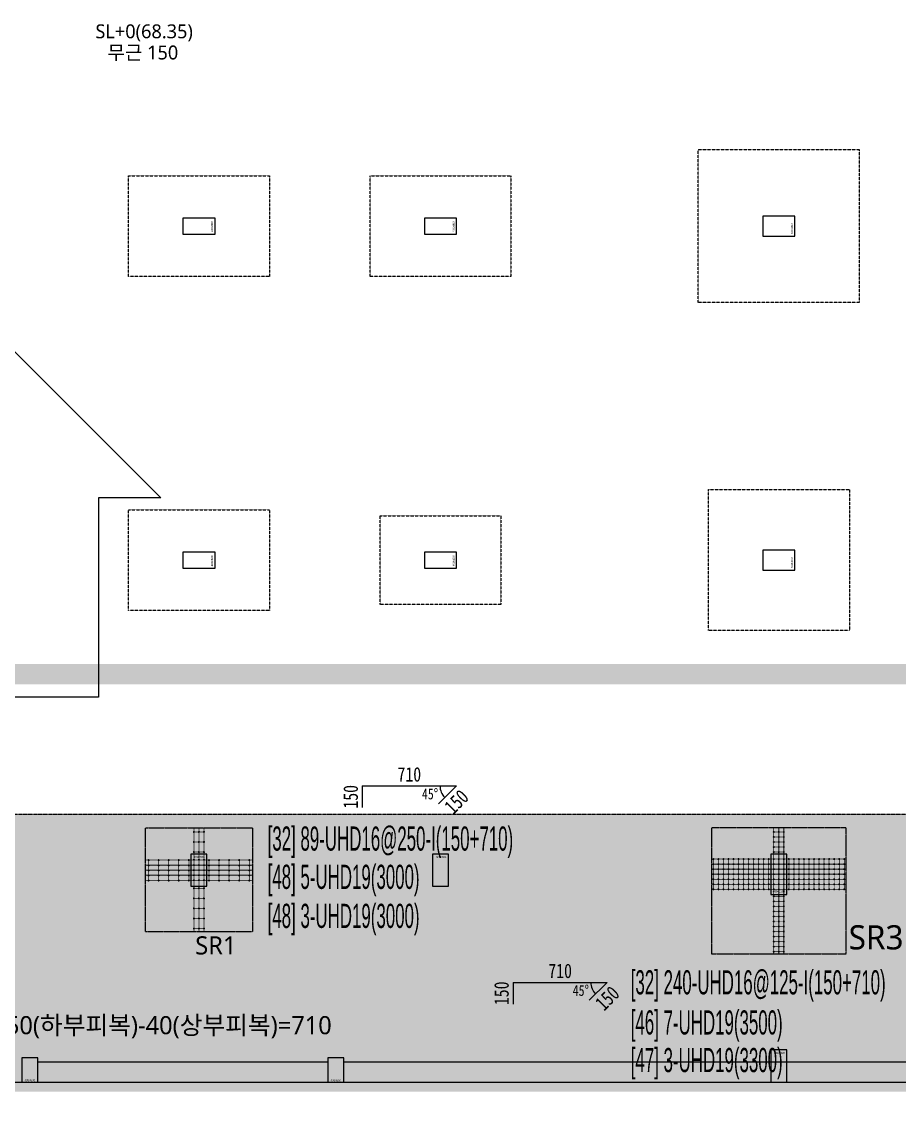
# Model space of a CAD drawing. Header units: millimetres. Extents: x 91591 to 1353697, y 75729 to 160586.
# Drawn here: x 994079 to 1015871, y 89901 to 116891 of the extents above; entities that cross this region are included whole.
import ezdxf
from ezdxf.enums import TextEntityAlignment as Align

# ---------------------------------------------------------------- set-up
doc = ezdxf.new("R2010")
doc.units = ezdxf.units.MM
for name, pattern in [('H', [1.3, 0.8, -0.5]), ('HID', [2.5, 1.5, -1]), ('HIDDEN', [0.375, 0.25, -0.125])]:
    doc.linetypes.add(name, pattern=pattern)
doc.layers.add('+S_LEVEL_TEXT(NO PLOT)', color=7, linetype='Continuous', plot=False)
doc.layers.add('DEFPOINT', color=142, linetype='Continuous', plot=False)
for name, color, linetype in [('-S_CE', 61, 'Continuous'), ('-S_F', 7, 'Continuous'), ('8', 8, 'Continuous'), ('NX_BarShape', 7, 'Continuous'), ('NX_BARTXT', 7, 'Continuous'), ('NX_D16', 3, 'Continuous'), ('S-FND-TEXT', 7, 'Continuous'), ('S-FND_OUTLINE_지하주차장 기초', 4, 'HID'), ('S-HAT', 252, 'Continuous'), ('S-HAT_SLAB LEVEL', 7, 'Continuous'), ('S_FND-전단보강-기초 스터럽 표현', 6, 'Continuous'), ('S_FND-전단보강-기초주근 표현', 1, 'Continuous'), ('XR-지하주차장$0$A-CON', 2, 'Continuous'), ('XR-지하주차장$0$AA-COL', 2, 'Continuous'), ('기초', 7, 'Continuous')]:
    doc.layers.add(name, color=color, linetype=linetype)
doc.styles.add('BarSetTxt', font='Arial.ttf', dxfattribs={"width": 0.4, "height": 353.85})
doc.styles.add('XR-지하주차장$0$Standard', font='arial.ttf')
doc.styles.add('맑은 고딕', font='malgun.ttf')
doc.styles.add('맑은고딕', font='malgun.ttf')

# ---------------------------------------------------------------- blocks, each defined once
blk = doc.blocks.new('zw$D357')
at = {"layer": 'S-HAT'}
h = blk.add_hatch(dxfattribs=at)
h.set_pattern_fill('GRASS', color=256, scale=20)
h.set_pattern_definition([(90, (-331308.68, 2741039.9), (-359.21, 359.21), [95.25, -623.17]), (45, (-331308.7, 2741039.9), (-359.210245, 359.210245), [95.25, -412.75]), (135, (-331308.7, 2741039.9), (-359.210245, -359.210245), [95.25, -412.75])])
h.paths.add_polyline_path([(-65008, -55192), (-61014, -48545), (-9370, -48545), (-5377, -55192)])
at = {"layer": '-S_F', "linetype": 'HIDDEN', "lineweight": -3}
for points in [[(-27810, -32027), (-23810, -32027), (-23810, -35827), (-27810, -35827)], [(-41960, -32677), (-38460, -32677), (-38460, -35177), (-41960, -35177)], [(-35960, -32677), (-32460, -32677), (-32460, -35177), (-35960, -35177)], [(-27557, -40474), (-24057, -40474), (-24057, -43974), (-27557, -43974)], [(-41960, -40978), (-38460, -40978), (-38460, -43478), (-41960, -43478)], [(-35710, -41127), (-32710, -41127), (-32710, -43327), (-35710, -43327)]]:
    blk.add_lwpolyline(points, close=True, dxfattribs=at)
at = {"layer": 'S-FND_OUTLINE_지하주차장 기초'}
blk.add_lwpolyline([(-9370, -48545), (-61014, -48545), (-65008, -55192), (-5377, -55192)], close=True, dxfattribs=at)
at = {"layer": 'S-HAT_SLAB LEVEL', "lineweight": -2}
blk.add_lwpolyline([(-42704, -45631), (-50639, -45631), (-47708, -40754), (-48912, -40031), (-50469, -40031), (-50469, -37561), (-48369, -37561), (-48369, -35295), (-47455, -34381), (-41155, -40681), (-42704, -40681), (-42704, -42626), (-42704, -45631)], dxfattribs=at)
at = {"layer": 'XR-지하주차장$0$A-CON'}
for p, q in [((-37010, -54692), (-44210, -54692)), ((-2750, -54692), (-36610, -54692)), ((-70457, -55192), (0, -55192))]:
    blk.add_line(p, q, dxfattribs=at)
at = {"layer": 'XR-지하주차장$0$AA-COL'}
for points in [[(-39810, -34127), (-39810, -33727), (-40610, -33727), (-40610, -34127)], [(-33810, -34127), (-33810, -33727), (-34610, -33727), (-34610, -34127)], [(-25410, -34177), (-25410, -33677), (-26210, -33677), (-26210, -34177)], [(-39810, -42427), (-39810, -42027), (-40610, -42027), (-40610, -42427)], [(-33810, -42427), (-33810, -42027), (-34610, -42027), (-34610, -42427)], [(-25410, -42477), (-25410, -41977), (-26210, -41977), (-26210, -42477)], [(-40010, -49527), (-40410, -49527), (-40410, -50327), (-40010, -50327)], [(-34010, -49527), (-34410, -49527), (-34410, -50327), (-34010, -50327)], [(-26010, -50527), (-25610, -50527), (-25610, -49527), (-26010, -49527)], [(-25610, -54392), (-26010, -54392), (-26010, -55192), (-25610, -55192)], [(-44610, -55192), (-44210, -55192), (-44210, -54592), (-44610, -54592)], [(-37010, -55192), (-36610, -55192), (-36610, -54592), (-37010, -54592)]]:
    blk.add_lwpolyline(points, close=True, dxfattribs=at)
at = {"layer": '기초', "color": 6, "linetype": 'HID', "ltscale": 3, "const_width": 500}
blk.add_lwpolyline([(-56498, -55179), (-56498, -13109), (-51183, -13099), (-51183, -15035), (-51183, -15035), (-51183, -15047), (-37285, -15025), (-37298, -6685), (-14910, -6684), (-14910, -24464), (-14910, -24464), (-14910, -24477), (-13109, -24477), (-13109, -55179)], close=True, dxfattribs=at)
at = {"layer": '+S_LEVEL_TEXT(NO PLOT)', "color": 252, "style": '맑은 고딕'}
for s, height, p in [('SL+0(68.35)', 345.77, (-41570, -29262)), ('무근 150', 345.8, (-41602, -29788))]:
    blk.add_text(s, height=height, dxfattribs=at).set_placement(p, align=Align.CENTER)
at = {"layer": 'Defpoints', "style": 'XR-지하주차장$0$Standard'}
for s, rotation, p in [('400x800', 90, (-39860, -34077)), ('400x800', 90, (-33860, -34077)), ('500x800', 90, (-25460, -34127)), ('400x800', 90, (-39860, -42377)), ('400x800', 90, (-33860, -42377)), ('500x800', 90, (-25460, -42427)), ('400x800', 180, (-40060, -49577)), ('400x800', 180, (-34060, -49577)), ('400x800', 180, (-25660, -54442))]:
    blk.add_text(s, height=50, rotation=rotation, dxfattribs=at).set_placement(p)
for s, p in [('400x1000', (-25960, -50477)), ('400x600', (-44543, -55169)), ('400x600', (-36943, -55169))]:
    blk.add_text(s, height=50, dxfattribs=at).set_placement(p)
blk = doc.blocks.new('zw$B4B4')
at = {"layer": '-S_CE', "linetype": 'H', "lineweight": -2}
for points in [[(3824.4, -5825.9), (1164.4, -5825.9), (1164.4, -3245.9), (3824.4, -3245.9)], [(3824.4, -5825.9), (1164.4, -5825.9), (1164.4, -3245.9), (3824.4, -3245.9)], [(18569.3, -3245.9), (15219.3, -3245.9), (15219.3, -6370.9), (18569.3, -6370.9)], [(18569.3, -3245.9), (15219.3, -3245.9), (15219.3, -6370.9), (18569.3, -6370.9)]]:
    blk.add_lwpolyline(points, close=True, dxfattribs=at)
at = {"layer": 'S_FND-전단보강-기초 스터럽 표현', "color": 6, "linetype": 'H', "lineweight": -3, "ltscale": 0.2, "const_width": 16}
for points in [[(2639.4, -3345.9), (2349.4, -3345.9)], [(17039.3, -3345.9), (16749.3, -3345.9)], [(17039.3, -3470.9), (16749.3, -3470.9)], [(2639.4, -3595.9), (2349.4, -3595.9)], [(17039.3, -3595.9), (16749.3, -3595.9)], [(17039.3, -3720.9), (16749.3, -3720.9)], [(1244.4, -4025.9), (1244.4, -4565.9)], [(1494.4, -4025.9), (1494.4, -4565.9)], [(1744.4, -4025.9), (1744.4, -4565.9)], [(1994.4, -4025.9), (1994.4, -4565.9)], [(2244.4, -4025.9), (2244.4, -4565.9)], [(2639.4, -3845.9), (2349.4, -3845.9)], [(2744.4, -4025.9), (2744.4, -4565.9)], [(2994.4, -4025.9), (2994.4, -4565.9)], [(3244.4, -4025.9), (3244.4, -4565.9)], [(3494.4, -4025.9), (3494.4, -4565.9)], [(3744.4, -4025.9), (3744.4, -4565.9)], [(15269.3, -4000.9), (15269.3, -4790.9)], [(15394.3, -4000.9), (15394.3, -4790.9)], [(15519.3, -4000.9), (15519.3, -4790.9)], [(15644.3, -4000.9), (15644.3, -4790.9)], [(15769.3, -4000.9), (15769.3, -4790.9)], [(15894.3, -4000.9), (15894.3, -4790.9)], [(16019.3, -4000.9), (16019.3, -4790.9)], [(16144.3, -4000.9), (16144.3, -4790.9)], [(16269.3, -4000.9), (16269.3, -4790.9)], [(16394.3, -4000.9), (16394.3, -4790.9)], [(16519.3, -4000.9), (16519.3, -4790.9)], [(16644.3, -4000.9), (16644.3, -4790.9)], [(17039.3, -3845.9), (16749.3, -3845.9)], [(17144.3, -4000.9), (17144.3, -4790.9)], [(17269.3, -4000.9), (17269.3, -4790.9)], [(17394.3, -4000.9), (17394.3, -4790.9)], [(17519.3, -4000.9), (17519.3, -4790.9)], [(17644.3, -4000.9), (17644.3, -4790.9)], [(17769.3, -4000.9), (17769.3, -4790.9)], [(17894.3, -4000.9), (17894.3, -4790.9)], [(18019.3, -4000.9), (18019.3, -4790.9)], [(18144.3, -4000.9), (18144.3, -4790.9)], [(18269.3, -4000.9), (18269.3, -4790.9)], [(18394.3, -4000.9), (18394.3, -4790.9)], [(18519.3, -4000.9), (18519.3, -4790.9)], [(2349.4, -4745.9), (2639.4, -4745.9)], [(2349.4, -4995.9), (2639.4, -4995.9)], [(16749.3, -4945.9), (17039.3, -4945.9)], [(16749.3, -5070.9), (17039.3, -5070.9)], [(2349.4, -5245.9), (2639.4, -5245.9)], [(16749.3, -5195.9), (17039.3, -5195.9)], [(16749.3, -5320.9), (17039.3, -5320.9)], [(2349.4, -5495.9), (2639.4, -5495.9)], [(16749.3, -5445.9), (17039.3, -5445.9)], [(16749.3, -5570.9), (17039.3, -5570.9)], [(2349.4, -5745.9), (2639.4, -5745.9)], [(16749.3, -5695.9), (17039.3, -5695.9)], [(16749.3, -5820.9), (17039.3, -5820.9)], [(16749.3, -5945.9), (17039.3, -5945.9)], [(16749.3, -6070.9), (17039.3, -6070.9)], [(16749.3, -6195.9), (17039.3, -6195.9)], [(16749.3, -6320.9), (17039.3, -6320.9)]]:
    blk.add_lwpolyline(points, dxfattribs=at)
at = {"layer": 'S_FND-전단보강-기초주근 표현', "lineweight": -3, "const_width": 19}
for points in [[(2369.4, -5825.9), (2369.4, -3245.9)], [(2494.4, -5825.9), (2494.4, -3245.9)], [(2619.4, -5825.9), (2619.4, -3245.9)], [(16769.3, -6370.9), (16769.3, -3245.9)], [(16894.3, -6370.9), (16894.3, -3245.9)], [(17019.3, -6370.9), (17019.3, -3245.9)], [(3824.4, -4045.9), (1164.4, -4045.9)], [(18569.3, -4020.9), (15219.3, -4020.9)], [(3824.4, -4170.9), (1164.4, -4170.9)], [(3824.4, -4295.9), (1164.4, -4295.9)], [(18569.3, -4145.9), (15219.3, -4145.9)], [(18569.3, -4270.9), (15219.3, -4270.9)], [(3824.4, -4420.9), (1164.4, -4420.9)], [(3824.4, -4545.9), (1164.4, -4545.9)], [(18569.3, -4395.9), (15219.3, -4395.9)], [(18569.3, -4520.9), (15219.3, -4520.9)], [(18569.3, -4645.9), (15219.3, -4645.9)], [(18569.3, -4770.9), (15219.3, -4770.9)]]:
    blk.add_lwpolyline(points, dxfattribs=at)
blk = doc.blocks.new('zw$60B5')
at = {"layer": 'S-FND-TEXT', "linetype": 'ByBlock', "lineweight": -2, "style": '맑은고딕'}
for s, height, p in [('SR3', 600, (23466, -8118)), ('SR1', 450, (7070, -8318))]:
    blk.add_text(s, height=height, rotation=360, dxfattribs=at).set_placement(p, align=Align.MIDDLE_CENTER)
blk = doc.blocks.new('2026-3-27-16-34-17-0-Shape1009+150+710+150+45')
at = {"layer": 'NX_BarShape', "color": 7}
for p, q in [((750, 666.666667), (750, 366.666667)), ((750, 666.666667), (2050, 666.666667)), ((2050, 666.666667), (1801.772331, 419.92181))]:
    blk.add_line(p, q, dxfattribs=at)
at = {"layer": 'NX_BarShape', "color": 3}
blk.add_arc((2050, 666.666667), 226.930561, 180.0000198478, 224.8283523304, dxfattribs=at)
at = {"layer": 'NX_BarShape', "color": 7, "width": 0.8}
blk.add_text('710', height=200, dxfattribs=at).set_placement((1400, 666.666667), align=Align.BOTTOM_CENTER)
blk.add_text('150', height=200, rotation=90, dxfattribs=at).set_placement((750, 516.666667), align=Align.BOTTOM_CENTER)
at = {"layer": 'NX_BarShape', "color": 3, "width": 0.8}
blk.add_text('45°', height=150, dxfattribs=at).set_placement((1797.543224, 630.931571), align=Align.TOP_RIGHT)
at = {"layer": 'NX_BarShape', "color": 7, "width": 0.8}
blk.add_text('150', height=200, rotation=45, dxfattribs=at).set_placement((1979.778286, 519.725718), align=Align.TOP_CENTER)
blk = doc.blocks.new('2026-3-27-16-34-17-0-0')
at = {"layer": 'NX_BarShape'}
blk.add_blockref('2026-3-27-16-34-17-0-Shape1009+150+710+150+45', (0, 0), dxfattribs=at)
blk = doc.blocks.new('2026-3-27-16-34-20-0-Shape1009+150+710+150+45')
at = {"layer": 'NX_BarShape', "color": 7}
for p, q in [((750, 666.666667), (750, 366.666667)), ((750, 666.666667), (2050, 666.666667)), ((2050, 666.666667), (1801.772331, 419.92181))]:
    blk.add_line(p, q, dxfattribs=at)
at = {"layer": 'NX_BarShape', "color": 3}
blk.add_arc((2050, 666.666667), 226.930561, 180.0000198478, 224.8283523304, dxfattribs=at)
at = {"layer": 'NX_BarShape', "color": 7, "width": 0.8}
blk.add_text('710', height=200, dxfattribs=at).set_placement((1400, 666.666667), align=Align.BOTTOM_CENTER)
blk.add_text('150', height=200, rotation=90, dxfattribs=at).set_placement((750, 516.666667), align=Align.BOTTOM_CENTER)
at = {"layer": 'NX_BarShape', "color": 3, "width": 0.8}
blk.add_text('45°', height=150, dxfattribs=at).set_placement((1797.543224, 630.931571), align=Align.TOP_RIGHT)
at = {"layer": 'NX_BarShape', "color": 7, "width": 0.8}
blk.add_text('150', height=200, rotation=45, dxfattribs=at).set_placement((1979.778286, 519.725718), align=Align.TOP_CENTER)
blk = doc.blocks.new('2026-3-27-16-34-20-0-0')
at = {"layer": 'NX_BarShape'}
blk.add_blockref('2026-3-27-16-34-20-0-Shape1009+150+710+150+45', (0, 0), dxfattribs=at)

msp = doc.modelspace()

# ---------------------------------------------------------------- linework, layer by layer
at = {"layer": 'DEFPOINT', "color": 1, "const_width": 500}
msp.add_lwpolyline([(979316.3, 100684.5), (1030201, 100684.5), (1030201, 87195.1), (979316.3, 87195.1)], close=True, dxfattribs=at)
at = {"layer": 'NX_D16', "color": 3, "const_width": 25}
for points in [[(998341.9, 96765.2, 1), (998366.9, 96765.2, 1), (998341.9, 96765.2)], [(998466.9, 96765.2, 1), (998491.9, 96765.2, 1), (998466.9, 96765.2)], [(998591.9, 96765.2, 1), (998616.9, 96765.2, 1), (998591.9, 96765.2)], [(1012741.8, 96765.2, 1), (1012766.8, 96765.2, 1), (1012741.8, 96765.2)], [(1012741.8, 96640.2, 1), (1012766.8, 96640.2, 1), (1012741.8, 96640.2)], [(1012866.8, 96765.2, 1), (1012891.8, 96765.2, 1), (1012866.8, 96765.2)], [(1012866.8, 96640.2, 1), (1012891.8, 96640.2, 1), (1012866.8, 96640.2)], [(1012991.8, 96765.2, 1), (1013016.8, 96765.2, 1), (1012991.8, 96765.2)], [(1012991.8, 96640.2, 1), (1013016.8, 96640.2, 1), (1012991.8, 96640.2)], [(998341.9, 96515.2, 1), (998366.9, 96515.2, 1), (998341.9, 96515.2)], [(998466.9, 96515.2, 1), (998491.9, 96515.2, 1), (998466.9, 96515.2)], [(998591.9, 96515.2, 1), (998616.9, 96515.2, 1), (998591.9, 96515.2)], [(1012741.8, 96515.2, 1), (1012766.8, 96515.2, 1), (1012741.8, 96515.2)], [(1012741.8, 96390.2, 1), (1012766.8, 96390.2, 1), (1012741.8, 96390.2)], [(1012866.8, 96515.2, 1), (1012891.8, 96515.2, 1), (1012866.8, 96515.2)], [(1012866.8, 96390.2, 1), (1012891.8, 96390.2, 1), (1012866.8, 96390.2)], [(1012991.8, 96515.2, 1), (1013016.8, 96515.2, 1), (1012991.8, 96515.2)], [(1012991.8, 96390.2, 1), (1013016.8, 96390.2, 1), (1012991.8, 96390.2)], [(997229.4, 96077.7, 1), (997229.4, 96052.7, 1), (997229.4, 96077.7)], [(997479.4, 96077.7, 1), (997479.4, 96052.7, 1), (997479.4, 96077.7)], [(997729.4, 96077.7, 1), (997729.4, 96052.7, 1), (997729.4, 96077.7)], [(997979.4, 96077.7, 1), (997979.4, 96052.7, 1), (997979.4, 96077.7)], [(998229.4, 96077.7, 1), (998229.4, 96052.7, 1), (998229.4, 96077.7)], [(998341.9, 96265.2, 1), (998366.9, 96265.2, 1), (998341.9, 96265.2)], [(998354.5, 96085.2, 1), (998354.5, 96060.2, 1), (998354.5, 96085.2)], [(998466.9, 96265.2, 1), (998491.9, 96265.2, 1), (998466.9, 96265.2)], [(998479.5, 96085.2, 1), (998479.5, 96060.2, 1), (998479.5, 96085.2)], [(998591.9, 96265.2, 1), (998616.9, 96265.2, 1), (998591.9, 96265.2)], [(998604.5, 96085.2, 1), (998604.5, 96060.2, 1), (998604.5, 96085.2)], [(998729.4, 96077.7, 1), (998729.4, 96052.7, 1), (998729.4, 96077.7)], [(998979.4, 96077.7, 1), (998979.4, 96052.7, 1), (998979.4, 96077.7)], [(999229.4, 96077.7, 1), (999229.4, 96052.7, 1), (999229.4, 96077.7)], [(999479.4, 96077.7, 1), (999479.4, 96052.7, 1), (999479.4, 96077.7)], [(999729.4, 96077.7, 1), (999729.4, 96052.7, 1), (999729.4, 96077.7)], [(1011254.4, 96102.7, 1), (1011254.4, 96077.7, 1), (1011254.4, 96102.7)], [(1011379.4, 96102.7, 1), (1011379.4, 96077.7, 1), (1011379.4, 96102.7)], [(1011504.4, 96102.7, 1), (1011504.4, 96077.7, 1), (1011504.4, 96102.7)], [(1011629.4, 96102.7, 1), (1011629.4, 96077.7, 1), (1011629.4, 96102.7)], [(1011754.4, 96102.7, 1), (1011754.4, 96077.7, 1), (1011754.4, 96102.7)], [(1011879.4, 96102.7, 1), (1011879.4, 96077.7, 1), (1011879.4, 96102.7)], [(1012004.4, 96102.7, 1), (1012004.4, 96077.7, 1), (1012004.4, 96102.7)], [(1012129.4, 96102.7, 1), (1012129.4, 96077.7, 1), (1012129.4, 96102.7)], [(1012254.4, 96102.7, 1), (1012254.4, 96077.7, 1), (1012254.4, 96102.7)], [(1012379.4, 96102.7, 1), (1012379.4, 96077.7, 1), (1012379.4, 96102.7)], [(1012504.4, 96102.7, 1), (1012504.4, 96077.7, 1), (1012504.4, 96102.7)], [(1012629.4, 96102.7, 1), (1012629.4, 96077.7, 1), (1012629.4, 96102.7)], [(1012741.8, 96265.2, 1), (1012766.8, 96265.2, 1), (1012741.8, 96265.2)], [(1012754.4, 96102.7, 1), (1012754.4, 96077.7, 1), (1012754.4, 96102.7)], [(1012866.8, 96265.2, 1), (1012891.8, 96265.2, 1), (1012866.8, 96265.2)], [(1012879.4, 96102.7, 1), (1012879.4, 96077.7, 1), (1012879.4, 96102.7)], [(1012991.8, 96265.2, 1), (1013016.8, 96265.2, 1), (1012991.8, 96265.2)], [(1013004.4, 96102.7, 1), (1013004.4, 96077.7, 1), (1013004.4, 96102.7)], [(1013129.4, 96102.7, 1), (1013129.4, 96077.7, 1), (1013129.4, 96102.7)], [(1013254.4, 96102.7, 1), (1013254.4, 96077.7, 1), (1013254.4, 96102.7)], [(1013379.4, 96102.7, 1), (1013379.4, 96077.7, 1), (1013379.4, 96102.7)], [(1013504.4, 96102.7, 1), (1013504.4, 96077.7, 1), (1013504.4, 96102.7)], [(1013629.4, 96102.7, 1), (1013629.4, 96077.7, 1), (1013629.4, 96102.7)], [(1013754.4, 96102.7, 1), (1013754.4, 96077.7, 1), (1013754.4, 96102.7)], [(1013879.4, 96102.7, 1), (1013879.4, 96077.7, 1), (1013879.4, 96102.7)], [(1014004.4, 96102.7, 1), (1014004.4, 96077.7, 1), (1014004.4, 96102.7)], [(1014129.4, 96102.7, 1), (1014129.4, 96077.7, 1), (1014129.4, 96102.7)], [(1014254.4, 96102.7, 1), (1014254.4, 96077.7, 1), (1014254.4, 96102.7)], [(1014379.4, 96102.7, 1), (1014379.4, 96077.7, 1), (1014379.4, 96102.7)], [(1014504.4, 96102.7, 1), (1014504.4, 96077.7, 1), (1014504.4, 96102.7)], [(997229.4, 95945.2, 1), (997229.4, 95920.2, 1), (997229.4, 95945.2)], [(997229.4, 95820.2, 1), (997229.4, 95795.2, 1), (997229.4, 95820.2)], [(997479.4, 95945.2, 1), (997479.4, 95920.2, 1), (997479.4, 95945.2)], [(997479.4, 95820.2, 1), (997479.4, 95795.2, 1), (997479.4, 95820.2)], [(997729.4, 95945.2, 1), (997729.4, 95920.2, 1), (997729.4, 95945.2)], [(997729.4, 95820.2, 1), (997729.4, 95795.2, 1), (997729.4, 95820.2)], [(997979.4, 95945.2, 1), (997979.4, 95920.2, 1), (997979.4, 95945.2)], [(997979.4, 95820.2, 1), (997979.4, 95795.2, 1), (997979.4, 95820.2)], [(998229.4, 95945.2, 1), (998229.4, 95920.2, 1), (998229.4, 95945.2)], [(998229.4, 95820.2, 1), (998229.4, 95795.2, 1), (998229.4, 95820.2)], [(998354.5, 95952.7, 1), (998354.5, 95927.7, 1), (998354.5, 95952.7)], [(998354.5, 95827.7, 1), (998354.5, 95802.7, 1), (998354.5, 95827.7)], [(998479.5, 95952.7, 1), (998479.5, 95927.7, 1), (998479.5, 95952.7)], [(998479.5, 95827.7, 1), (998479.5, 95802.7, 1), (998479.5, 95827.7)], [(998604.5, 95952.7, 1), (998604.5, 95927.7, 1), (998604.5, 95952.7)], [(998604.5, 95827.7, 1), (998604.5, 95802.7, 1), (998604.5, 95827.7)], [(998729.4, 95945.2, 1), (998729.4, 95920.2, 1), (998729.4, 95945.2)], [(998729.4, 95820.2, 1), (998729.4, 95795.2, 1), (998729.4, 95820.2)], [(998979.4, 95945.2, 1), (998979.4, 95920.2, 1), (998979.4, 95945.2)], [(998979.4, 95820.2, 1), (998979.4, 95795.2, 1), (998979.4, 95820.2)], [(999229.4, 95945.2, 1), (999229.4, 95920.2, 1), (999229.4, 95945.2)], [(999229.4, 95820.2, 1), (999229.4, 95795.2, 1), (999229.4, 95820.2)], [(999479.4, 95945.2, 1), (999479.4, 95920.2, 1), (999479.4, 95945.2)], [(999479.4, 95820.2, 1), (999479.4, 95795.2, 1), (999479.4, 95820.2)], [(999729.4, 95945.2, 1), (999729.4, 95920.2, 1), (999729.4, 95945.2)], [(999729.4, 95820.2, 1), (999729.4, 95795.2, 1), (999729.4, 95820.2)], [(1011254.4, 95977.7, 1), (1011254.4, 95952.7, 1), (1011254.4, 95977.7)], [(1011254.4, 95852.7, 1), (1011254.4, 95827.7, 1), (1011254.4, 95852.7)], [(1011379.4, 95977.7, 1), (1011379.4, 95952.7, 1), (1011379.4, 95977.7)], [(1011379.4, 95852.7, 1), (1011379.4, 95827.7, 1), (1011379.4, 95852.7)], [(1011504.4, 95977.7, 1), (1011504.4, 95952.7, 1), (1011504.4, 95977.7)], [(1011504.4, 95852.7, 1), (1011504.4, 95827.7, 1), (1011504.4, 95852.7)], [(1011629.4, 95977.7, 1), (1011629.4, 95952.7, 1), (1011629.4, 95977.7)], [(1011629.4, 95852.7, 1), (1011629.4, 95827.7, 1), (1011629.4, 95852.7)], [(1011754.4, 95977.7, 1), (1011754.4, 95952.7, 1), (1011754.4, 95977.7)], [(1011754.4, 95852.7, 1), (1011754.4, 95827.7, 1), (1011754.4, 95852.7)], [(1011879.4, 95977.7, 1), (1011879.4, 95952.7, 1), (1011879.4, 95977.7)], [(1011879.4, 95852.7, 1), (1011879.4, 95827.7, 1), (1011879.4, 95852.7)], [(1012004.4, 95977.7, 1), (1012004.4, 95952.7, 1), (1012004.4, 95977.7)], [(1012004.4, 95852.7, 1), (1012004.4, 95827.7, 1), (1012004.4, 95852.7)], [(1012129.4, 95977.7, 1), (1012129.4, 95952.7, 1), (1012129.4, 95977.7)], [(1012129.4, 95852.7, 1), (1012129.4, 95827.7, 1), (1012129.4, 95852.7)], [(1012254.4, 95977.7, 1), (1012254.4, 95952.7, 1), (1012254.4, 95977.7)], [(1012254.4, 95852.7, 1), (1012254.4, 95827.7, 1), (1012254.4, 95852.7)], [(1012379.4, 95977.7, 1), (1012379.4, 95952.7, 1), (1012379.4, 95977.7)], [(1012379.4, 95852.7, 1), (1012379.4, 95827.7, 1), (1012379.4, 95852.7)], [(1012504.4, 95977.7, 1), (1012504.4, 95952.7, 1), (1012504.4, 95977.7)], [(1012504.4, 95852.7, 1), (1012504.4, 95827.7, 1), (1012504.4, 95852.7)], [(1012629.4, 95977.7, 1), (1012629.4, 95952.7, 1), (1012629.4, 95977.7)], [(1012629.4, 95852.7, 1), (1012629.4, 95827.7, 1), (1012629.4, 95852.7)], [(1012754.4, 95977.7, 1), (1012754.4, 95952.7, 1), (1012754.4, 95977.7)], [(1012754.4, 95852.7, 1), (1012754.4, 95827.7, 1), (1012754.4, 95852.7)], [(1012879.4, 95977.7, 1), (1012879.4, 95952.7, 1), (1012879.4, 95977.7)], [(1012879.4, 95852.7, 1), (1012879.4, 95827.7, 1), (1012879.4, 95852.7)], [(1013004.4, 95977.7, 1), (1013004.4, 95952.7, 1), (1013004.4, 95977.7)], [(1013004.4, 95852.7, 1), (1013004.4, 95827.7, 1), (1013004.4, 95852.7)], [(1013129.4, 95977.7, 1), (1013129.4, 95952.7, 1), (1013129.4, 95977.7)], [(1013129.4, 95852.7, 1), (1013129.4, 95827.7, 1), (1013129.4, 95852.7)], [(1013254.4, 95977.7, 1), (1013254.4, 95952.7, 1), (1013254.4, 95977.7)], [(1013254.4, 95852.7, 1), (1013254.4, 95827.7, 1), (1013254.4, 95852.7)], [(1013379.4, 95977.7, 1), (1013379.4, 95952.7, 1), (1013379.4, 95977.7)], [(1013379.4, 95852.7, 1), (1013379.4, 95827.7, 1), (1013379.4, 95852.7)], [(1013504.4, 95977.7, 1), (1013504.4, 95952.7, 1), (1013504.4, 95977.7)], [(1013504.4, 95852.7, 1), (1013504.4, 95827.7, 1), (1013504.4, 95852.7)], [(1013629.4, 95977.7, 1), (1013629.4, 95952.7, 1), (1013629.4, 95977.7)], [(1013629.4, 95852.7, 1), (1013629.4, 95827.7, 1), (1013629.4, 95852.7)], [(1013754.4, 95977.7, 1), (1013754.4, 95952.7, 1), (1013754.4, 95977.7)], [(1013754.4, 95852.7, 1), (1013754.4, 95827.7, 1), (1013754.4, 95852.7)], [(1013879.4, 95977.7, 1), (1013879.4, 95952.7, 1), (1013879.4, 95977.7)], [(1013879.4, 95852.7, 1), (1013879.4, 95827.7, 1), (1013879.4, 95852.7)], [(1014004.4, 95977.7, 1), (1014004.4, 95952.7, 1), (1014004.4, 95977.7)], [(1014004.4, 95852.7, 1), (1014004.4, 95827.7, 1), (1014004.4, 95852.7)], [(1014129.4, 95977.7, 1), (1014129.4, 95952.7, 1), (1014129.4, 95977.7)], [(1014129.4, 95852.7, 1), (1014129.4, 95827.7, 1), (1014129.4, 95852.7)], [(1014254.4, 95977.7, 1), (1014254.4, 95952.7, 1), (1014254.4, 95977.7)], [(1014254.4, 95852.7, 1), (1014254.4, 95827.7, 1), (1014254.4, 95852.7)], [(1014379.4, 95977.7, 1), (1014379.4, 95952.7, 1), (1014379.4, 95977.7)], [(1014379.4, 95852.7, 1), (1014379.4, 95827.7, 1), (1014379.4, 95852.7)], [(1014504.4, 95977.7, 1), (1014504.4, 95952.7, 1), (1014504.4, 95977.7)], [(1014504.4, 95852.7, 1), (1014504.4, 95827.7, 1), (1014504.4, 95852.7)], [(997229.4, 95695.2, 1), (997229.4, 95670.2, 1), (997229.4, 95695.2)], [(997229.4, 95570.2, 1), (997229.4, 95545.2, 1), (997229.4, 95570.2)], [(997479.4, 95695.2, 1), (997479.4, 95670.2, 1), (997479.4, 95695.2)], [(997479.4, 95570.2, 1), (997479.4, 95545.2, 1), (997479.4, 95570.2)], [(997729.4, 95695.2, 1), (997729.4, 95670.2, 1), (997729.4, 95695.2)], [(997729.4, 95570.2, 1), (997729.4, 95545.2, 1), (997729.4, 95570.2)], [(997979.4, 95695.2, 1), (997979.4, 95670.2, 1), (997979.4, 95695.2)], [(997979.4, 95570.2, 1), (997979.4, 95545.2, 1), (997979.4, 95570.2)], [(998229.4, 95695.2, 1), (998229.4, 95670.2, 1), (998229.4, 95695.2)], [(998229.4, 95570.2, 1), (998229.4, 95545.2, 1), (998229.4, 95570.2)], [(998354.5, 95702.7, 1), (998354.5, 95677.7, 1), (998354.5, 95702.7)], [(998354.5, 95577.7, 1), (998354.5, 95552.7, 1), (998354.5, 95577.7)], [(998479.5, 95702.7, 1), (998479.5, 95677.7, 1), (998479.5, 95702.7)], [(998479.5, 95577.7, 1), (998479.5, 95552.7, 1), (998479.5, 95577.7)], [(998604.5, 95702.7, 1), (998604.5, 95677.7, 1), (998604.5, 95702.7)], [(998604.5, 95577.7, 1), (998604.5, 95552.7, 1), (998604.5, 95577.7)], [(998729.4, 95695.2, 1), (998729.4, 95670.2, 1), (998729.4, 95695.2)], [(998729.4, 95570.2, 1), (998729.4, 95545.2, 1), (998729.4, 95570.2)], [(998979.4, 95695.2, 1), (998979.4, 95670.2, 1), (998979.4, 95695.2)], [(998979.4, 95570.2, 1), (998979.4, 95545.2, 1), (998979.4, 95570.2)], [(999229.4, 95695.2, 1), (999229.4, 95670.2, 1), (999229.4, 95695.2)], [(999229.4, 95570.2, 1), (999229.4, 95545.2, 1), (999229.4, 95570.2)], [(999479.4, 95695.2, 1), (999479.4, 95670.2, 1), (999479.4, 95695.2)], [(999479.4, 95570.2, 1), (999479.4, 95545.2, 1), (999479.4, 95570.2)], [(999729.4, 95695.2, 1), (999729.4, 95670.2, 1), (999729.4, 95695.2)], [(999729.4, 95570.2, 1), (999729.4, 95545.2, 1), (999729.4, 95570.2)], [(1011254.4, 95727.7, 1), (1011254.4, 95702.7, 1), (1011254.4, 95727.7)], [(1011254.4, 95602.7, 1), (1011254.4, 95577.7, 1), (1011254.4, 95602.7)], [(1011379.4, 95727.7, 1), (1011379.4, 95702.7, 1), (1011379.4, 95727.7)], [(1011379.4, 95602.7, 1), (1011379.4, 95577.7, 1), (1011379.4, 95602.7)], [(1011504.4, 95727.7, 1), (1011504.4, 95702.7, 1), (1011504.4, 95727.7)], [(1011504.4, 95602.7, 1), (1011504.4, 95577.7, 1), (1011504.4, 95602.7)], [(1011629.4, 95727.7, 1), (1011629.4, 95702.7, 1), (1011629.4, 95727.7)], [(1011629.4, 95602.7, 1), (1011629.4, 95577.7, 1), (1011629.4, 95602.7)], [(1011754.4, 95727.7, 1), (1011754.4, 95702.7, 1), (1011754.4, 95727.7)], [(1011754.4, 95602.7, 1), (1011754.4, 95577.7, 1), (1011754.4, 95602.7)], [(1011879.4, 95727.7, 1), (1011879.4, 95702.7, 1), (1011879.4, 95727.7)], [(1011879.4, 95602.7, 1), (1011879.4, 95577.7, 1), (1011879.4, 95602.7)], [(1012004.4, 95727.7, 1), (1012004.4, 95702.7, 1), (1012004.4, 95727.7)], [(1012004.4, 95602.7, 1), (1012004.4, 95577.7, 1), (1012004.4, 95602.7)], [(1012129.4, 95727.7, 1), (1012129.4, 95702.7, 1), (1012129.4, 95727.7)], [(1012129.4, 95602.7, 1), (1012129.4, 95577.7, 1), (1012129.4, 95602.7)], [(1012254.4, 95727.7, 1), (1012254.4, 95702.7, 1), (1012254.4, 95727.7)], [(1012254.4, 95602.7, 1), (1012254.4, 95577.7, 1), (1012254.4, 95602.7)], [(1012379.4, 95727.7, 1), (1012379.4, 95702.7, 1), (1012379.4, 95727.7)], [(1012379.4, 95602.7, 1), (1012379.4, 95577.7, 1), (1012379.4, 95602.7)], [(1012504.4, 95727.7, 1), (1012504.4, 95702.7, 1), (1012504.4, 95727.7)], [(1012504.4, 95602.7, 1), (1012504.4, 95577.7, 1), (1012504.4, 95602.7)], [(1012629.4, 95727.7, 1), (1012629.4, 95702.7, 1), (1012629.4, 95727.7)], [(1012629.4, 95602.7, 1), (1012629.4, 95577.7, 1), (1012629.4, 95602.7)], [(1012754.4, 95727.7, 1), (1012754.4, 95702.7, 1), (1012754.4, 95727.7)], [(1012754.4, 95602.7, 1), (1012754.4, 95577.7, 1), (1012754.4, 95602.7)], [(1012879.4, 95727.7, 1), (1012879.4, 95702.7, 1), (1012879.4, 95727.7)], [(1012879.4, 95602.7, 1), (1012879.4, 95577.7, 1), (1012879.4, 95602.7)], [(1013004.4, 95727.7, 1), (1013004.4, 95702.7, 1), (1013004.4, 95727.7)], [(1013004.4, 95602.7, 1), (1013004.4, 95577.7, 1), (1013004.4, 95602.7)], [(1013129.4, 95727.7, 1), (1013129.4, 95702.7, 1), (1013129.4, 95727.7)], [(1013129.4, 95602.7, 1), (1013129.4, 95577.7, 1), (1013129.4, 95602.7)], [(1013254.4, 95727.7, 1), (1013254.4, 95702.7, 1), (1013254.4, 95727.7)], [(1013254.4, 95602.7, 1), (1013254.4, 95577.7, 1), (1013254.4, 95602.7)], [(1013379.4, 95727.7, 1), (1013379.4, 95702.7, 1), (1013379.4, 95727.7)], [(1013379.4, 95602.7, 1), (1013379.4, 95577.7, 1), (1013379.4, 95602.7)], [(1013504.4, 95727.7, 1), (1013504.4, 95702.7, 1), (1013504.4, 95727.7)], [(1013504.4, 95602.7, 1), (1013504.4, 95577.7, 1), (1013504.4, 95602.7)], [(1013629.4, 95727.7, 1), (1013629.4, 95702.7, 1), (1013629.4, 95727.7)], [(1013629.4, 95602.7, 1), (1013629.4, 95577.7, 1), (1013629.4, 95602.7)], [(1013754.4, 95727.7, 1), (1013754.4, 95702.7, 1), (1013754.4, 95727.7)], [(1013754.4, 95602.7, 1), (1013754.4, 95577.7, 1), (1013754.4, 95602.7)], [(1013879.4, 95727.7, 1), (1013879.4, 95702.7, 1), (1013879.4, 95727.7)], [(1013879.4, 95602.7, 1), (1013879.4, 95577.7, 1), (1013879.4, 95602.7)], [(1014004.4, 95727.7, 1), (1014004.4, 95702.7, 1), (1014004.4, 95727.7)], [(1014004.4, 95602.7, 1), (1014004.4, 95577.7, 1), (1014004.4, 95602.7)], [(1014129.4, 95727.7, 1), (1014129.4, 95702.7, 1), (1014129.4, 95727.7)], [(1014129.4, 95602.7, 1), (1014129.4, 95577.7, 1), (1014129.4, 95602.7)], [(1014254.4, 95727.7, 1), (1014254.4, 95702.7, 1), (1014254.4, 95727.7)], [(1014254.4, 95602.7, 1), (1014254.4, 95577.7, 1), (1014254.4, 95602.7)], [(1014379.4, 95727.7, 1), (1014379.4, 95702.7, 1), (1014379.4, 95727.7)], [(1014379.4, 95602.7, 1), (1014379.4, 95577.7, 1), (1014379.4, 95602.7)], [(1014504.4, 95727.7, 1), (1014504.4, 95702.7, 1), (1014504.4, 95727.7)], [(1014504.4, 95602.7, 1), (1014504.4, 95577.7, 1), (1014504.4, 95602.7)], [(998342, 95365.2, 1), (998367, 95365.2, 1), (998342, 95365.2)], [(998467, 95365.2, 1), (998492, 95365.2, 1), (998467, 95365.2)], [(998592, 95365.2, 1), (998617, 95365.2, 1), (998592, 95365.2)], [(1011254.4, 95477.7, 1), (1011254.4, 95452.7, 1), (1011254.4, 95477.7)], [(1011254.4, 95352.7, 1), (1011254.4, 95327.7, 1), (1011254.4, 95352.7)], [(1011379.4, 95477.7, 1), (1011379.4, 95452.7, 1), (1011379.4, 95477.7)], [(1011379.4, 95352.7, 1), (1011379.4, 95327.7, 1), (1011379.4, 95352.7)], [(1011504.4, 95477.7, 1), (1011504.4, 95452.7, 1), (1011504.4, 95477.7)], [(1011504.4, 95352.7, 1), (1011504.4, 95327.7, 1), (1011504.4, 95352.7)], [(1011629.4, 95477.7, 1), (1011629.4, 95452.7, 1), (1011629.4, 95477.7)], [(1011629.4, 95352.7, 1), (1011629.4, 95327.7, 1), (1011629.4, 95352.7)], [(1011754.4, 95477.7, 1), (1011754.4, 95452.7, 1), (1011754.4, 95477.7)], [(1011754.4, 95352.7, 1), (1011754.4, 95327.7, 1), (1011754.4, 95352.7)], [(1011879.4, 95477.7, 1), (1011879.4, 95452.7, 1), (1011879.4, 95477.7)], [(1011879.4, 95352.7, 1), (1011879.4, 95327.7, 1), (1011879.4, 95352.7)], [(1012004.4, 95477.7, 1), (1012004.4, 95452.7, 1), (1012004.4, 95477.7)], [(1012004.4, 95352.7, 1), (1012004.4, 95327.7, 1), (1012004.4, 95352.7)], [(1012129.4, 95477.7, 1), (1012129.4, 95452.7, 1), (1012129.4, 95477.7)], [(1012129.4, 95352.7, 1), (1012129.4, 95327.7, 1), (1012129.4, 95352.7)], [(1012254.4, 95477.7, 1), (1012254.4, 95452.7, 1), (1012254.4, 95477.7)], [(1012254.4, 95352.7, 1), (1012254.4, 95327.7, 1), (1012254.4, 95352.7)], [(1012379.4, 95477.7, 1), (1012379.4, 95452.7, 1), (1012379.4, 95477.7)], [(1012379.4, 95352.7, 1), (1012379.4, 95327.7, 1), (1012379.4, 95352.7)], [(1012504.4, 95477.7, 1), (1012504.4, 95452.7, 1), (1012504.4, 95477.7)], [(1012504.4, 95352.7, 1), (1012504.4, 95327.7, 1), (1012504.4, 95352.7)], [(1012629.4, 95477.7, 1), (1012629.4, 95452.7, 1), (1012629.4, 95477.7)], [(1012629.4, 95352.7, 1), (1012629.4, 95327.7, 1), (1012629.4, 95352.7)], [(1012754.4, 95477.7, 1), (1012754.4, 95452.7, 1), (1012754.4, 95477.7)], [(1012754.4, 95352.7, 1), (1012754.4, 95327.7, 1), (1012754.4, 95352.7)], [(1012879.4, 95477.7, 1), (1012879.4, 95452.7, 1), (1012879.4, 95477.7)], [(1012879.4, 95352.7, 1), (1012879.4, 95327.7, 1), (1012879.4, 95352.7)], [(1013004.4, 95477.7, 1), (1013004.4, 95452.7, 1), (1013004.4, 95477.7)], [(1013004.4, 95352.7, 1), (1013004.4, 95327.7, 1), (1013004.4, 95352.7)], [(1013129.4, 95477.7, 1), (1013129.4, 95452.7, 1), (1013129.4, 95477.7)], [(1013129.4, 95352.7, 1), (1013129.4, 95327.7, 1), (1013129.4, 95352.7)], [(1013254.4, 95477.7, 1), (1013254.4, 95452.7, 1), (1013254.4, 95477.7)], [(1013254.4, 95352.7, 1), (1013254.4, 95327.7, 1), (1013254.4, 95352.7)], [(1013379.4, 95477.7, 1), (1013379.4, 95452.7, 1), (1013379.4, 95477.7)], [(1013379.4, 95352.7, 1), (1013379.4, 95327.7, 1), (1013379.4, 95352.7)], [(1013504.4, 95477.7, 1), (1013504.4, 95452.7, 1), (1013504.4, 95477.7)], [(1013504.4, 95352.7, 1), (1013504.4, 95327.7, 1), (1013504.4, 95352.7)], [(1013629.4, 95477.7, 1), (1013629.4, 95452.7, 1), (1013629.4, 95477.7)], [(1013629.4, 95352.7, 1), (1013629.4, 95327.7, 1), (1013629.4, 95352.7)], [(1013754.4, 95477.7, 1), (1013754.4, 95452.7, 1), (1013754.4, 95477.7)], [(1013754.4, 95352.7, 1), (1013754.4, 95327.7, 1), (1013754.4, 95352.7)], [(1013879.4, 95477.7, 1), (1013879.4, 95452.7, 1), (1013879.4, 95477.7)], [(1013879.4, 95352.7, 1), (1013879.4, 95327.7, 1), (1013879.4, 95352.7)], [(1014004.4, 95477.7, 1), (1014004.4, 95452.7, 1), (1014004.4, 95477.7)], [(1014004.4, 95352.7, 1), (1014004.4, 95327.7, 1), (1014004.4, 95352.7)], [(1014129.4, 95477.7, 1), (1014129.4, 95452.7, 1), (1014129.4, 95477.7)], [(1014129.4, 95352.7, 1), (1014129.4, 95327.7, 1), (1014129.4, 95352.7)], [(1014254.4, 95477.7, 1), (1014254.4, 95452.7, 1), (1014254.4, 95477.7)], [(1014254.4, 95352.7, 1), (1014254.4, 95327.7, 1), (1014254.4, 95352.7)], [(1014379.4, 95477.7, 1), (1014379.4, 95452.7, 1), (1014379.4, 95477.7)], [(1014379.4, 95352.7, 1), (1014379.4, 95327.7, 1), (1014379.4, 95352.7)], [(1014504.4, 95477.7, 1), (1014504.4, 95452.7, 1), (1014504.4, 95477.7)], [(1014504.4, 95352.7, 1), (1014504.4, 95327.7, 1), (1014504.4, 95352.7)], [(998342, 95115.2, 1), (998367, 95115.2, 1), (998342, 95115.2)], [(998467, 95115.2, 1), (998492, 95115.2, 1), (998467, 95115.2)], [(998592, 95115.2, 1), (998617, 95115.2, 1), (998592, 95115.2)], [(1012741.8, 95165.2, 1), (1012766.8, 95165.2, 1), (1012741.8, 95165.2)], [(1012741.8, 95040.2, 1), (1012766.8, 95040.2, 1), (1012741.8, 95040.2)], [(1012866.8, 95165.2, 1), (1012891.8, 95165.2, 1), (1012866.8, 95165.2)], [(1012866.8, 95040.2, 1), (1012891.8, 95040.2, 1), (1012866.8, 95040.2)], [(1012991.8, 95165.2, 1), (1013016.8, 95165.2, 1), (1012991.8, 95165.2)], [(1012991.8, 95040.2, 1), (1013016.8, 95040.2, 1), (1012991.8, 95040.2)], [(998342, 94865.2, 1), (998367, 94865.2, 1), (998342, 94865.2)], [(998467, 94865.2, 1), (998492, 94865.2, 1), (998467, 94865.2)], [(998592, 94865.2, 1), (998617, 94865.2, 1), (998592, 94865.2)], [(1012741.8, 94915.2, 1), (1012766.8, 94915.2, 1), (1012741.8, 94915.2)], [(1012741.8, 94790.2, 1), (1012766.8, 94790.2, 1), (1012741.8, 94790.2)], [(1012866.8, 94915.2, 1), (1012891.8, 94915.2, 1), (1012866.8, 94915.2)], [(1012866.8, 94790.2, 1), (1012891.8, 94790.2, 1), (1012866.8, 94790.2)], [(1012991.8, 94915.2, 1), (1013016.8, 94915.2, 1), (1012991.8, 94915.2)], [(1012991.8, 94790.2, 1), (1013016.8, 94790.2, 1), (1012991.8, 94790.2)], [(998342, 94615.2, 1), (998367, 94615.2, 1), (998342, 94615.2)], [(998467, 94615.2, 1), (998492, 94615.2, 1), (998467, 94615.2)], [(998592, 94615.2, 1), (998617, 94615.2, 1), (998592, 94615.2)], [(1012741.8, 94665.2, 1), (1012766.8, 94665.2, 1), (1012741.8, 94665.2)], [(1012741.8, 94540.2, 1), (1012766.8, 94540.2, 1), (1012741.8, 94540.2)], [(1012866.8, 94665.2, 1), (1012891.8, 94665.2, 1), (1012866.8, 94665.2)], [(1012866.8, 94540.2, 1), (1012891.8, 94540.2, 1), (1012866.8, 94540.2)], [(1012991.8, 94665.2, 1), (1013016.8, 94665.2, 1), (1012991.8, 94665.2)], [(1012991.8, 94540.2, 1), (1013016.8, 94540.2, 1), (1012991.8, 94540.2)], [(998342, 94365.2, 1), (998367, 94365.2, 1), (998342, 94365.2)], [(998467, 94365.2, 1), (998492, 94365.2, 1), (998467, 94365.2)], [(998592, 94365.2, 1), (998617, 94365.2, 1), (998592, 94365.2)], [(1012741.8, 94415.2, 1), (1012766.8, 94415.2, 1), (1012741.8, 94415.2)], [(1012741.8, 94290.2, 1), (1012766.8, 94290.2, 1), (1012741.8, 94290.2)], [(1012866.8, 94415.2, 1), (1012891.8, 94415.2, 1), (1012866.8, 94415.2)], [(1012866.8, 94290.2, 1), (1012891.8, 94290.2, 1), (1012866.8, 94290.2)], [(1012991.8, 94415.2, 1), (1013016.8, 94415.2, 1), (1012991.8, 94415.2)], [(1012991.8, 94290.2, 1), (1013016.8, 94290.2, 1), (1012991.8, 94290.2)], [(1012741.8, 94165.2, 1), (1012766.8, 94165.2, 1), (1012741.8, 94165.2)], [(1012741.8, 94040.2, 1), (1012766.8, 94040.2, 1), (1012741.8, 94040.2)], [(1012741.8, 93915.2, 1), (1012766.8, 93915.2, 1), (1012741.8, 93915.2)], [(1012866.8, 94165.2, 1), (1012891.8, 94165.2, 1), (1012866.8, 94165.2)], [(1012866.8, 94040.2, 1), (1012891.8, 94040.2, 1), (1012866.8, 94040.2)], [(1012866.8, 93915.2, 1), (1012891.8, 93915.2, 1), (1012866.8, 93915.2)], [(1012991.8, 94165.2, 1), (1013016.8, 94165.2, 1), (1012991.8, 94165.2)], [(1012991.8, 94040.2, 1), (1013016.8, 94040.2, 1), (1012991.8, 94040.2)], [(1012991.8, 93915.2, 1), (1013016.8, 93915.2, 1), (1012991.8, 93915.2)], [(1012741.8, 93790.2, 1), (1012766.8, 93790.2, 1), (1012741.8, 93790.2)], [(1012866.8, 93790.2, 1), (1012891.8, 93790.2, 1), (1012866.8, 93790.2)], [(1012991.8, 93790.2, 1), (1013016.8, 93790.2, 1), (1012991.8, 93790.2)]]:
    msp.add_lwpolyline(points, format="xyb", dxfattribs=at)

# ---------------------------------------------------------------- block references
for name, p in [('zw$B4B4', (995985.1, 100111)), ('zw$60B5', (991829.4, 102265.2))]:
    msp.add_blockref(name, p)
at = {"layer": '8'}
msp.add_blockref('zw$D357', (1038689, 145741.8), dxfattribs=at)
at = {"layer": 'NX_BarShape', "xscale": 1.799100449775112, "yscale": 1.799100449775112, "zscale": 1.799100449775112, "rotation": 360}
for name, p in [('2026-3-27-16-34-20-0-0', (1001185.4, 96708.3)), ('2026-3-27-16-34-17-0-0', (1004930.7, 91827))]:
    msp.add_blockref(name, p, dxfattribs=at)

# ---------------------------------------------------------------- texts
at = {"layer": 'DEFPOINT', "linetype": 'ByBlock', "lineweight": -2, "style": '맑은고딕'}
msp.add_text('800-50(하부피복)-40(상부피복)=710', height=450, rotation=360, dxfattribs=at).set_placement((997134.3, 91964.6), align=Align.MIDDLE_CENTER)
at = {"layer": 'NX_BARTXT', "color": 3, "style": 'BarSetTxt', "width": 0.5}
for s, p in [('[32] 89-UHD16@250-I(150+710)', (1000185.4, 96120.5)), ('[32] 240-UHD16@125-I(150+710)', (1009202.4, 92549.4))]:
    msp.add_text(s, height=600, rotation=360, dxfattribs=at).set_placement(p, align=Align.BOTTOM_LEFT)
at = {"layer": 'NX_BARTXT', "color": 4, "style": 'BarSetTxt', "width": 0.5}
for s, p in [('[48] 5-UHD19(3000)', (1000185.4, 95169.8)), ('[48] 3-UHD19(3000)', (1000185.4, 94200)), ('[46] 7-UHD19(3500)', (1009202.4, 91552.8)), ('[47] 3-UHD19(3300)', (1009202.4, 90618.4))]:
    msp.add_text(s, height=600, rotation=360, dxfattribs=at).set_placement(p, align=Align.BOTTOM_LEFT)

doc.saveas('drawing.dxf')
